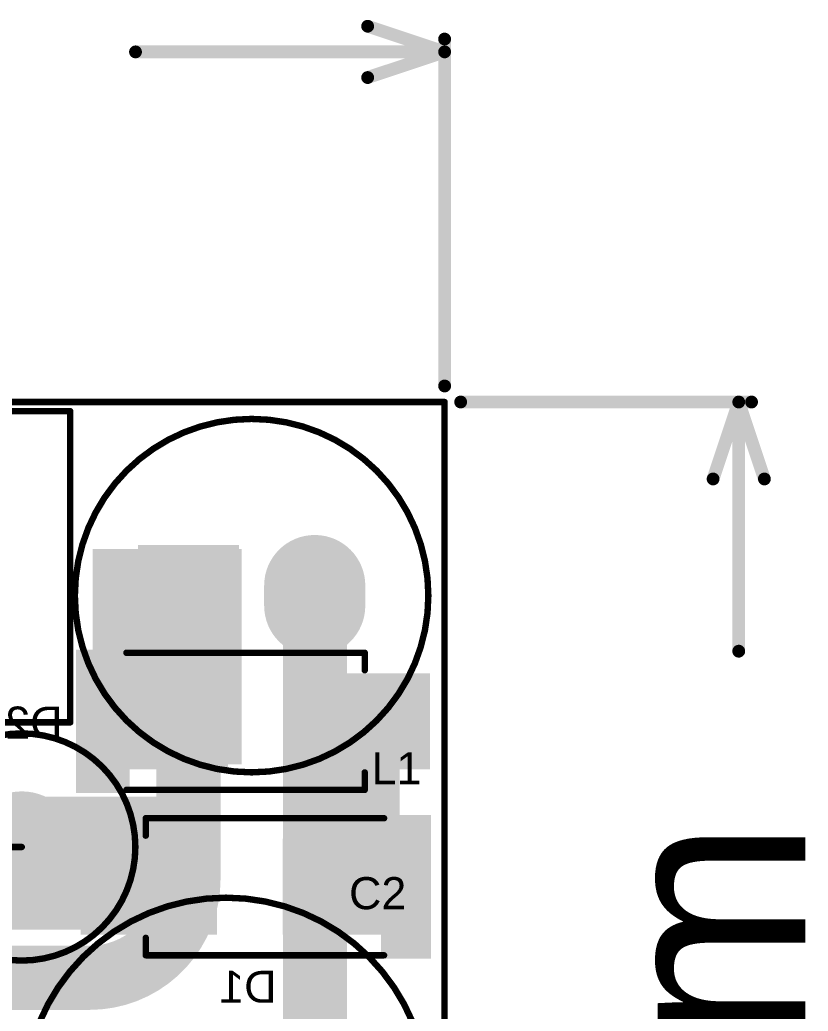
# Model space of a CAD drawing. Header units: millimetres. Extents: x -0.24 to 4.31, y -0.01 to 3.37.
# Drawn here: x 1.126 to 1.74, y 0.899 to 1.672 of the extents above; entities that cross this region are included whole.
import ezdxf

# ---------------------------------------------------------------- set-up
doc = ezdxf.new("R2010")
doc.units = ezdxf.units.MM
doc.header["$MEASUREMENT"] = 0
for name, color, linetype in [('BottomLayer', 5, 'Continuous'), ('BottomOverlay', 54, 'Continuous'), ('BottomPaste', 16, 'Continuous'), ('BottomSolder', 6, 'Continuous'), ('Mechanical1', 6, 'Continuous'), ('Mechanical2', 216, 'Continuous'), ('MidLayer1', 16, 'Continuous'), ('MidLayer2', 76, 'Continuous'), ('MultiLayer', 9, 'Continuous'), ('PadHoleLayer', 156, 'Continuous'), ('TopLayer', 1, 'Continuous'), ('TopOverlay', 2, 'Continuous'), ('TopSolder', 216, 'Continuous')]:
    doc.layers.add(name, color=color, linetype=linetype)
doc.styles.add('Arial', font='', dxfattribs={"height": 0.2})
doc.styles.get('Arial').set_extended_font_data('Arial')

# ---------------------------------------------------------------- blocks, each defined once
blk = doc.blocks.new('MO2WS_VERTICAL_TYPE_7')
at = {"layer": 'BottomLayer'}
h = blk.add_hatch(color=5, dxfattribs=at)
edge = h.paths.add_edge_path()
edge.add_arc((0, 0), 0.03937, 0, 360)
h = blk.add_hatch(color=5, dxfattribs=at)
edge = h.paths.add_edge_path()
edge.add_arc((0.25591, 0), 0.03937, 0, 360)
at = {"layer": 'BottomSolder'}
h = blk.add_hatch(color=6, dxfattribs=at)
edge = h.paths.add_edge_path()
edge.add_arc((0, 0), 0.04337, 0, 360)
h = blk.add_hatch(color=6, dxfattribs=at)
edge = h.paths.add_edge_path()
edge.add_arc((0.25591, 0), 0.04337, 0, 360)
at = {"layer": 'MidLayer1'}
h = blk.add_hatch(color=16, dxfattribs=at)
edge = h.paths.add_edge_path()
edge.add_arc((0, 0), 0.03937, 0, 360)
h = blk.add_hatch(color=16, dxfattribs=at)
edge = h.paths.add_edge_path()
edge.add_arc((0.25591, 0), 0.03937, 0, 360)
at = {"layer": 'MidLayer2'}
h = blk.add_hatch(color=76, dxfattribs=at)
edge = h.paths.add_edge_path()
edge.add_arc((0, 0), 0.03937, 0, 360)
h = blk.add_hatch(color=76, dxfattribs=at)
edge = h.paths.add_edge_path()
edge.add_arc((0.25591, 0), 0.03937, 0, 360)
at = {"layer": 'MultiLayer'}
h = blk.add_hatch(color=9, dxfattribs=at)
edge = h.paths.add_edge_path()
edge.add_arc((0, 0), 0.03937, 0, 360)
h = blk.add_hatch(color=9, dxfattribs=at)
edge = h.paths.add_edge_path()
edge.add_arc((0.25591, 0), 0.03937, 0, 360)
at = {"layer": 'PadHoleLayer'}
h = blk.add_hatch(color=156, dxfattribs=at)
edge = h.paths.add_edge_path()
edge.add_arc((0, 0), 0.01969, 0, 360)
h = blk.add_hatch(color=156, dxfattribs=at)
edge = h.paths.add_edge_path()
edge.add_arc((0.25591, 0), 0.01969, 0, 360)
at = {"layer": 'TopLayer'}
h = blk.add_hatch(color=1, dxfattribs=at)
edge = h.paths.add_edge_path()
edge.add_arc((0, 0), 0.03937, 0, 360)
h = blk.add_hatch(color=1, dxfattribs=at)
edge = h.paths.add_edge_path()
edge.add_arc((0.25591, 0), 0.03937, 0, 360)
at = {"layer": 'TopSolder'}
h = blk.add_hatch(color=216, dxfattribs=at)
edge = h.paths.add_edge_path()
edge.add_arc((0, 0), 0.04337, 0, 360)
h = blk.add_hatch(color=216, dxfattribs=at)
edge = h.paths.add_edge_path()
edge.add_arc((0.25591, 0), 0.04337, 0, 360)
at = {"layer": 'TopOverlay'}
for points, const_width in [([(0.08858, 0, 1), (-0.08858, 0, 1)], 0.005), ([(0.11937, 0.01214, 1), (0.12187, 0.01214, 1)], 0.0025), ([(0.11937, 0.01214, 1), (0.12187, 0.01214, 1)], 0.0025), ([(0.14712, 0.01214, 1), (0.14962, 0.01214, 1)], 0.0025), ([(0.14712, 0.01214, 1), (0.14962, 0.01214, 1)], 0.0025), ([(0.17487, 0.01214, 1), (0.17737, 0.01214, 1)], 0.0025), ([(0.17487, 0.01214, 1), (0.17737, 0.01214, 1)], 0.0025), ([(-0.08983, 0, 1), (-0.08733, 0, 1)], 0.0025), ([(-0.00125, 0, 1), (0.00125, 0, 1)], 0.0025), ([(0.08733, 0, 1), (0.08983, 0, 1)], 0.0025), ([(0.10475, 0, 1), (0.10725, 0, 1)], 0.0025), ([(0.10549, 0, 1), (0.10799, 0, 1)], 0.0025), ([(0.13325, 0, 1), (0.13575, 0, 1)], 0.0025), ([(0.13325, 0, 1), (0.13575, 0, 1)], 0.0025), ([(0.161, 0, 1), (0.1635, 0, 1)], 0.0025), ([(0.161, 0, 1), (0.1635, 0, 1)], 0.0025), ([(0.18875, 0, 1), (0.19125, 0, 1)], 0.0025), ([(0.18875, 0, 1), (0.19125, 0, 1)], 0.0025), ([(0.25466, 0, 1), (0.25716, 0, 1)], 0.0025)]:
    blk.add_lwpolyline(points, format="xyb", close=True, dxfattribs=dict(at, const_width=const_width))
at = {"layer": 'TopOverlay', "const_width": 0.005}
for points in [[(0.12062, 0.01214), (0.10674, 0)], [(0.1345, 0), (0.12062, 0.01214)], [(0.14837, 0.01214), (0.1345, 0)], [(0.16225, 0), (0.14837, 0.01214)], [(0.17612, 0.01214), (0.16225, 0)], [(0.19, 0), (0.17612, 0.01214)], [(0.106, 0), (0, 0)], [(0.25591, 0), (0.19, 0)]]:
    blk.add_lwpolyline(points, dxfattribs=at)
blk = doc.blocks.new('6_8UF400V87EC0241_12')
at = {"layer": 'BottomLayer'}
blk.add_hatch(color=5, dxfattribs=at).paths.add_polyline_path([(-0.10866, 0.03937), (-0.02992, 0.03937), (-0.02992, -0.03937), (-0.10866, -0.03937)])
h = blk.add_hatch(color=5, dxfattribs=at)
edge = h.paths.add_edge_path()
edge.add_arc((0.06929, 0), 0.03937, 0, 360)
at = {"layer": 'BottomSolder'}
blk.add_hatch(color=6, dxfattribs=at).paths.add_polyline_path([(-0.11266, 0.04337), (-0.02592, 0.04337), (-0.02592, -0.04337), (-0.11266, -0.04337)])
h = blk.add_hatch(color=6, dxfattribs=at)
edge = h.paths.add_edge_path()
edge.add_arc((0.06929, 0), 0.04337, 0, 360)
at = {"layer": 'MidLayer1'}
blk.add_hatch(color=16, dxfattribs=at).paths.add_polyline_path([(-0.10866, 0.03937), (-0.02992, 0.03937), (-0.02992, -0.03937), (-0.10866, -0.03937)])
h = blk.add_hatch(color=16, dxfattribs=at)
edge = h.paths.add_edge_path()
edge.add_arc((0.06929, 0), 0.03937, 0, 360)
at = {"layer": 'MidLayer2'}
blk.add_hatch(color=76, dxfattribs=at).paths.add_polyline_path([(-0.10866, 0.03937), (-0.02992, 0.03937), (-0.02992, -0.03937), (-0.10866, -0.03937)])
h = blk.add_hatch(color=76, dxfattribs=at)
edge = h.paths.add_edge_path()
edge.add_arc((0.06929, 0), 0.03937, 0, 360)
at = {"layer": 'MultiLayer'}
blk.add_hatch(color=9, dxfattribs=at).paths.add_polyline_path([(-0.10866, 0.03937), (-0.02992, 0.03937), (-0.02992, -0.03937), (-0.10866, -0.03937)])
h = blk.add_hatch(color=9, dxfattribs=at)
edge = h.paths.add_edge_path()
edge.add_arc((0.06929, 0), 0.03937, 0, 360)
at = {"layer": 'PadHoleLayer'}
h = blk.add_hatch(color=156, dxfattribs=at)
edge = h.paths.add_edge_path()
edge.add_arc((-0.06929, 0), 0.01969, 0, 360)
h = blk.add_hatch(color=156, dxfattribs=at)
edge = h.paths.add_edge_path()
edge.add_arc((0.06929, 0), 0.01969, 0, 360)
at = {"layer": 'TopLayer'}
blk.add_hatch(color=1, dxfattribs=at).paths.add_polyline_path([(-0.10866, 0.03937), (-0.02992, 0.03937), (-0.02992, -0.03937), (-0.10866, -0.03937)])
h = blk.add_hatch(color=1, dxfattribs=at)
edge = h.paths.add_edge_path()
edge.add_arc((0.06929, 0), 0.03937, 0, 360)
at = {"layer": 'TopSolder'}
blk.add_hatch(color=216, dxfattribs=at).paths.add_polyline_path([(-0.11266, 0.04337), (-0.02592, 0.04337), (-0.02592, -0.04337), (-0.11266, -0.04337)])
h = blk.add_hatch(color=216, dxfattribs=at)
edge = h.paths.add_edge_path()
edge.add_arc((0.06929, 0), 0.04337, 0, 360)
at = {"layer": 'TopOverlay'}
for points, const_width in [([(0.15748, 0, 1), (-0.15748, 0, 1)], 0.005), ([(-0.07015, 0.06907, 1), (-0.06765, 0.06907, 1)], 0.0025), ([(-0.07915, 0.05807, 1), (-0.07665, 0.05807, 1)], 0.0025), ([(-0.06115, 0.05807, 1), (-0.05865, 0.05807, 1)], 0.0025), ([(-0.07015, 0.04807, 1), (-0.06765, 0.04807, 1)], 0.0025), ([(-0.15873, 0, 1), (-0.15623, 0, 1)], 0.0025), ([(0.15623, 0, 1), (0.15873, 0, 1)], 0.0025)]:
    blk.add_lwpolyline(points, format="xyb", close=True, dxfattribs=dict(at, const_width=const_width))
at = {"layer": 'TopOverlay', "const_width": 0.005}
for points in [[(-0.0689, 0.06907), (-0.0689, 0.04807)], [(-0.0599, 0.05807), (-0.0779, 0.05807)]]:
    blk.add_lwpolyline(points, dxfattribs=at)
blk = doc.blocks.new('SMA_B_21')
at = {"layer": 'BottomLayer'}
for points in [[(-0.12795, 0.03346), (-0.02953, 0.03346), (-0.02953, -0.03346), (-0.12795, -0.03346)], [(0.02953, 0.03346), (0.12795, 0.03346), (0.12795, -0.03346), (0.02953, -0.03346)]]:
    blk.add_hatch(color=5, dxfattribs=at).paths.add_polyline_path(points)
at = {"layer": 'BottomOverlay'}
for points in [[(-0.14115, -0.05598), (-0.12795, -0.05598), (-0.12795, 0.05597), (-0.14115, 0.05597)], [(-0.12992, 0.03638), (-0.1022, 0.03638), (-0.1022, 0.05598), (-0.12992, 0.05598)], [(-0.12992, -0.05598), (-0.1022, -0.05598), (-0.1022, -0.03638), (-0.12992, -0.03638)]]:
    blk.add_hatch(color=54, dxfattribs=at).paths.add_polyline_path(points)
at = {"layer": 'BottomPaste'}
for points in [[(-0.12795, 0.03346), (-0.02953, 0.03346), (-0.02953, -0.03346), (-0.12795, -0.03346)], [(0.02953, 0.03346), (0.12795, 0.03346), (0.12795, -0.03346), (0.02953, -0.03346)]]:
    blk.add_hatch(color=16, dxfattribs=at).paths.add_polyline_path(points)
at = {"layer": 'BottomSolder'}
for points in [[(-0.13195, 0.03746), (-0.02553, 0.03746), (-0.02553, -0.03746), (-0.13195, -0.03746)], [(0.02553, 0.03746), (0.13195, 0.03746), (0.13195, -0.03746), (0.02553, -0.03746)]]:
    blk.add_hatch(color=6, dxfattribs=at).paths.add_polyline_path(points)
at = {"layer": 'BottomOverlay', "const_width": 0.005}
for points in [[(0.08115, 0.05345), (-0.10465, 0.05345)], [(0.08115, 0.05345), (0.08115, 0.03985)], [(0.08115, -0.03985), (0.08115, -0.05345)], [(0.08115, -0.05345), (-0.10465, -0.05345)]]:
    blk.add_lwpolyline(points, dxfattribs=at)
at = {"layer": 'BottomOverlay', "const_width": 0.0025}
for points in [[(-0.1059, 0.05345, 1), (-0.1034, 0.05345, 1)], [(0.0799, 0.05345, 1), (0.0824, 0.05345, 1)], [(0.0799, 0.05345, 1), (0.0824, 0.05345, 1)], [(0.0799, 0.03985, 1), (0.0824, 0.03985, 1)], [(0.0799, -0.03985, 1), (0.0824, -0.03985, 1)], [(-0.1059, -0.05345, 1), (-0.1034, -0.05345, 1)], [(0.0799, -0.05345, 1), (0.0824, -0.05345, 1)], [(0.0799, -0.05345, 1), (0.0824, -0.05345, 1)]]:
    blk.add_lwpolyline(points, format="xyb", close=True, dxfattribs=at)
blk = doc.blocks.new('SMA_B_22')
at = {"layer": 'BottomLayer'}
for points in [[(-0.12795, 0.03346), (-0.02953, 0.03346), (-0.02953, -0.03346), (-0.12795, -0.03346)], [(0.02953, 0.03346), (0.12795, 0.03346), (0.12795, -0.03346), (0.02953, -0.03346)]]:
    blk.add_hatch(color=5, dxfattribs=at).paths.add_polyline_path(points)
at = {"layer": 'BottomOverlay'}
for points in [[(-0.14389, -0.05598), (-0.12906, -0.05598), (-0.12906, 0.05597), (-0.14389, 0.05597)], [(-0.12992, 0.03638), (-0.1022, 0.03638), (-0.1022, 0.05598), (-0.12992, 0.05598)], [(-0.12992, -0.05598), (-0.1022, -0.05598), (-0.1022, -0.03638), (-0.12992, -0.03638)]]:
    blk.add_hatch(color=54, dxfattribs=at).paths.add_polyline_path(points)
at = {"layer": 'BottomPaste'}
for points in [[(-0.12795, 0.03346), (-0.02953, 0.03346), (-0.02953, -0.03346), (-0.12795, -0.03346)], [(0.02953, 0.03346), (0.12795, 0.03346), (0.12795, -0.03346), (0.02953, -0.03346)]]:
    blk.add_hatch(color=16, dxfattribs=at).paths.add_polyline_path(points)
at = {"layer": 'BottomSolder'}
for points in [[(-0.13195, 0.03746), (-0.02553, 0.03746), (-0.02553, -0.03746), (-0.13195, -0.03746)], [(0.02553, 0.03746), (0.13195, 0.03746), (0.13195, -0.03746), (0.02553, -0.03746)]]:
    blk.add_hatch(color=6, dxfattribs=at).paths.add_polyline_path(points)
at = {"layer": 'BottomOverlay', "const_width": 0.005}
for points in [[(-0.10465, 0.05345), (0.08115, 0.05345)], [(0.08115, 0.03985), (0.08115, 0.05345)], [(0.08115, -0.05345), (0.08115, -0.03985)], [(-0.10465, -0.05345), (0.08115, -0.05345)]]:
    blk.add_lwpolyline(points, dxfattribs=at)
at = {"layer": 'BottomOverlay', "const_width": 0.0025}
for points in [[(-0.1059, 0.05345, 1), (-0.1034, 0.05345, 1)], [(0.0799, 0.05345, 1), (0.0824, 0.05345, 1)], [(0.0799, 0.05345, 1), (0.0824, 0.05345, 1)], [(0.0799, 0.03985, 1), (0.0824, 0.03985, 1)], [(0.0799, -0.03985, 1), (0.0824, -0.03985, 1)], [(-0.1059, -0.05345, 1), (-0.1034, -0.05345, 1)], [(0.0799, -0.05345, 1), (0.0824, -0.05345, 1)], [(0.0799, -0.05345, 1), (0.0824, -0.05345, 1)]]:
    blk.add_lwpolyline(points, format="xyb", close=True, dxfattribs=at)
blk = doc.blocks.new('SPK0608_102MB_26')
at = {"layer": 'BottomLayer'}
h = blk.add_hatch(color=5, dxfattribs=at)
edge = h.paths.add_edge_path()
edge.add_arc((0.04921, -0.00787), 0.03543, 180, 360)
edge.add_line((0.08465, -0.00787), (0.08465, 0.00787))
edge.add_arc((0.04921, 0.00787), 0.03543, 0, 180)
edge.add_line((0.01378, 0.00787), (0.01378, -0.00787))
blk.add_hatch(color=5, dxfattribs=at).paths.add_polyline_path([(-0.08465, 0.03543), (-0.01378, 0.03543), (-0.01378, -0.03543), (-0.08465, -0.03543)])
at = {"layer": 'BottomSolder'}
h = blk.add_hatch(color=6, dxfattribs=at)
edge = h.paths.add_edge_path()
edge.add_arc((0.04921, -0.00787), 0.03943, 180, 360)
edge.add_line((0.08865, -0.00787), (0.08865, 0.00787))
edge.add_arc((0.04921, 0.00787), 0.03943, 0, 180)
edge.add_line((0.00978, 0.00787), (0.00978, -0.00787))
blk.add_hatch(color=6, dxfattribs=at).paths.add_polyline_path([(-0.08865, 0.03943), (-0.00978, 0.03943), (-0.00978, -0.03943), (-0.08865, -0.03943)])
at = {"layer": 'MidLayer1'}
h = blk.add_hatch(color=16, dxfattribs=at)
edge = h.paths.add_edge_path()
edge.add_arc((0.04921, -0.00787), 0.03543, 180, 360)
edge.add_line((0.08465, -0.00787), (0.08465, 0.00787))
edge.add_arc((0.04921, 0.00787), 0.03543, 0, 180)
edge.add_line((0.01378, 0.00787), (0.01378, -0.00787))
blk.add_hatch(color=16, dxfattribs=at).paths.add_polyline_path([(-0.08465, 0.03543), (-0.01378, 0.03543), (-0.01378, -0.03543), (-0.08465, -0.03543)])
at = {"layer": 'MidLayer2'}
h = blk.add_hatch(color=76, dxfattribs=at)
edge = h.paths.add_edge_path()
edge.add_arc((0.04921, -0.00787), 0.03543, 180, 360)
edge.add_line((0.08465, -0.00787), (0.08465, 0.00787))
edge.add_arc((0.04921, 0.00787), 0.03543, 0, 180)
edge.add_line((0.01378, 0.00787), (0.01378, -0.00787))
blk.add_hatch(color=76, dxfattribs=at).paths.add_polyline_path([(-0.08465, 0.03543), (-0.01378, 0.03543), (-0.01378, -0.03543), (-0.08465, -0.03543)])
at = {"layer": 'MultiLayer'}
h = blk.add_hatch(color=9, dxfattribs=at)
edge = h.paths.add_edge_path()
edge.add_arc((0.04921, -0.00787), 0.03543, 180, 360)
edge.add_line((0.08465, -0.00787), (0.08465, 0.00787))
edge.add_arc((0.04921, 0.00787), 0.03543, 0, 180)
edge.add_line((0.01378, 0.00787), (0.01378, -0.00787))
blk.add_hatch(color=9, dxfattribs=at).paths.add_polyline_path([(-0.08465, 0.03543), (-0.01378, 0.03543), (-0.01378, -0.03543), (-0.08465, -0.03543)])
at = {"layer": 'PadHoleLayer'}
h = blk.add_hatch(color=156, dxfattribs=at)
edge = h.paths.add_edge_path()
edge.add_arc((-0.04921, 0), 0.0187, 0, 360)
h = blk.add_hatch(color=156, dxfattribs=at)
edge = h.paths.add_edge_path()
edge.add_arc((0.04921, 0), 0.0187, 0, 360)
at = {"layer": 'TopLayer'}
h = blk.add_hatch(color=1, dxfattribs=at)
edge = h.paths.add_edge_path()
edge.add_arc((0.04921, -0.00787), 0.03543, 180, 360)
edge.add_line((0.08465, -0.00787), (0.08465, 0.00787))
edge.add_arc((0.04921, 0.00787), 0.03543, 0, 180)
edge.add_line((0.01378, 0.00787), (0.01378, -0.00787))
blk.add_hatch(color=1, dxfattribs=at).paths.add_polyline_path([(-0.08465, 0.03543), (-0.01378, 0.03543), (-0.01378, -0.03543), (-0.08465, -0.03543)])
at = {"layer": 'TopSolder'}
h = blk.add_hatch(color=216, dxfattribs=at)
edge = h.paths.add_edge_path()
edge.add_arc((0.04921, -0.00787), 0.03943, 180, 360)
edge.add_line((0.08865, -0.00787), (0.08865, 0.00787))
edge.add_arc((0.04921, 0.00787), 0.03943, 0, 180)
edge.add_line((0.00978, 0.00787), (0.00978, -0.00787))
blk.add_hatch(color=216, dxfattribs=at).paths.add_polyline_path([(-0.08865, 0.03943), (-0.00978, 0.03943), (-0.00978, -0.03943), (-0.08865, -0.03943)])
at = {"layer": 'TopOverlay'}
for points, const_width in [([(0.1378, 0, 1), (-0.1378, 0, 1)], 0.005), ([(-0.13905, 0, 1), (-0.13655, 0, 1)], 0.0025), ([(0.13655, 0, 1), (0.13905, 0, 1)], 0.0025)]:
    blk.add_lwpolyline(points, format="xyb", close=True, dxfattribs=dict(at, const_width=const_width))
blk = doc.blocks.new('WJ127_5_0_5P_32')
at = {"layer": 'BottomLayer'}
h = blk.add_hatch(color=5, dxfattribs=at)
edge = h.paths.add_edge_path()
edge.add_arc((-0.3937, 0), 0.04921, 0, 360)
h = blk.add_hatch(color=5, dxfattribs=at)
edge = h.paths.add_edge_path()
edge.add_arc((-0.19685, 0), 0.04921, 0, 360)
h = blk.add_hatch(color=5, dxfattribs=at)
edge = h.paths.add_edge_path()
edge.add_arc((0, 0), 0.04921, 0, 360)
h = blk.add_hatch(color=5, dxfattribs=at)
edge = h.paths.add_edge_path()
edge.add_arc((0.19685, 0), 0.04921, 0, 360)
h = blk.add_hatch(color=5, dxfattribs=at)
edge = h.paths.add_edge_path()
edge.add_arc((0.3937, 0), 0.04921, 0, 360)
at = {"layer": 'BottomSolder'}
h = blk.add_hatch(color=6, dxfattribs=at)
edge = h.paths.add_edge_path()
edge.add_arc((-0.3937, 0), 0.05321, 0, 360)
h = blk.add_hatch(color=6, dxfattribs=at)
edge = h.paths.add_edge_path()
edge.add_arc((-0.19685, 0), 0.05321, 0, 360)
h = blk.add_hatch(color=6, dxfattribs=at)
edge = h.paths.add_edge_path()
edge.add_arc((0, 0), 0.05321, 0, 360)
h = blk.add_hatch(color=6, dxfattribs=at)
edge = h.paths.add_edge_path()
edge.add_arc((0.19685, 0), 0.05321, 0, 360)
h = blk.add_hatch(color=6, dxfattribs=at)
edge = h.paths.add_edge_path()
edge.add_arc((0.3937, 0), 0.05321, 0, 360)
at = {"layer": 'MidLayer1'}
h = blk.add_hatch(color=16, dxfattribs=at)
edge = h.paths.add_edge_path()
edge.add_arc((-0.3937, 0), 0.04921, 0, 360)
h = blk.add_hatch(color=16, dxfattribs=at)
edge = h.paths.add_edge_path()
edge.add_arc((-0.19685, 0), 0.04921, 0, 360)
h = blk.add_hatch(color=16, dxfattribs=at)
edge = h.paths.add_edge_path()
edge.add_arc((0, 0), 0.04921, 0, 360)
h = blk.add_hatch(color=16, dxfattribs=at)
edge = h.paths.add_edge_path()
edge.add_arc((0.19685, 0), 0.04921, 0, 360)
h = blk.add_hatch(color=16, dxfattribs=at)
edge = h.paths.add_edge_path()
edge.add_arc((0.3937, 0), 0.04921, 0, 360)
at = {"layer": 'MidLayer2'}
h = blk.add_hatch(color=76, dxfattribs=at)
edge = h.paths.add_edge_path()
edge.add_arc((-0.3937, 0), 0.04921, 0, 360)
h = blk.add_hatch(color=76, dxfattribs=at)
edge = h.paths.add_edge_path()
edge.add_arc((-0.19685, 0), 0.04921, 0, 360)
h = blk.add_hatch(color=76, dxfattribs=at)
edge = h.paths.add_edge_path()
edge.add_arc((0, 0), 0.04921, 0, 360)
h = blk.add_hatch(color=76, dxfattribs=at)
edge = h.paths.add_edge_path()
edge.add_arc((0.19685, 0), 0.04921, 0, 360)
h = blk.add_hatch(color=76, dxfattribs=at)
edge = h.paths.add_edge_path()
edge.add_arc((0.3937, 0), 0.04921, 0, 360)
at = {"layer": 'MultiLayer'}
h = blk.add_hatch(color=9, dxfattribs=at)
edge = h.paths.add_edge_path()
edge.add_arc((-0.3937, 0), 0.04921, 0, 360)
h = blk.add_hatch(color=9, dxfattribs=at)
edge = h.paths.add_edge_path()
edge.add_arc((-0.19685, 0), 0.04921, 0, 360)
h = blk.add_hatch(color=9, dxfattribs=at)
edge = h.paths.add_edge_path()
edge.add_arc((0, 0), 0.04921, 0, 360)
h = blk.add_hatch(color=9, dxfattribs=at)
edge = h.paths.add_edge_path()
edge.add_arc((0.19685, 0), 0.04921, 0, 360)
h = blk.add_hatch(color=9, dxfattribs=at)
edge = h.paths.add_edge_path()
edge.add_arc((0.3937, 0), 0.04921, 0, 360)
at = {"layer": 'PadHoleLayer'}
h = blk.add_hatch(color=156, dxfattribs=at)
edge = h.paths.add_edge_path()
edge.add_arc((-0.3937, 0), 0.02559, 0, 360)
h = blk.add_hatch(color=156, dxfattribs=at)
edge = h.paths.add_edge_path()
edge.add_arc((-0.19685, 0), 0.02559, 0, 360)
h = blk.add_hatch(color=156, dxfattribs=at)
edge = h.paths.add_edge_path()
edge.add_arc((0, 0), 0.02559, 0, 360)
h = blk.add_hatch(color=156, dxfattribs=at)
edge = h.paths.add_edge_path()
edge.add_arc((0.19685, 0), 0.02559, 0, 360)
h = blk.add_hatch(color=156, dxfattribs=at)
edge = h.paths.add_edge_path()
edge.add_arc((0.3937, 0), 0.02559, 0, 360)
at = {"layer": 'TopLayer'}
h = blk.add_hatch(color=1, dxfattribs=at)
edge = h.paths.add_edge_path()
edge.add_arc((-0.3937, 0), 0.04921, 0, 360)
h = blk.add_hatch(color=1, dxfattribs=at)
edge = h.paths.add_edge_path()
edge.add_arc((-0.19685, 0), 0.04921, 0, 360)
h = blk.add_hatch(color=1, dxfattribs=at)
edge = h.paths.add_edge_path()
edge.add_arc((0, 0), 0.04921, 0, 360)
h = blk.add_hatch(color=1, dxfattribs=at)
edge = h.paths.add_edge_path()
edge.add_arc((0.19685, 0), 0.04921, 0, 360)
h = blk.add_hatch(color=1, dxfattribs=at)
edge = h.paths.add_edge_path()
edge.add_arc((0.3937, 0), 0.04921, 0, 360)
at = {"layer": 'TopSolder'}
h = blk.add_hatch(color=216, dxfattribs=at)
edge = h.paths.add_edge_path()
edge.add_arc((-0.3937, 0), 0.05321, 0, 360)
h = blk.add_hatch(color=216, dxfattribs=at)
edge = h.paths.add_edge_path()
edge.add_arc((-0.19685, 0), 0.05321, 0, 360)
h = blk.add_hatch(color=216, dxfattribs=at)
edge = h.paths.add_edge_path()
edge.add_arc((0, 0), 0.05321, 0, 360)
h = blk.add_hatch(color=216, dxfattribs=at)
edge = h.paths.add_edge_path()
edge.add_arc((0.19685, 0), 0.05321, 0, 360)
h = blk.add_hatch(color=216, dxfattribs=at)
edge = h.paths.add_edge_path()
edge.add_arc((0.3937, 0), 0.05321, 0, 360)
at = {"layer": 'TopOverlay', "const_width": 0.005}
for points in [[(0.494, 0.171), (-0.512, 0.171)], [(-0.512, 0.171), (-0.512, -0.07169)], [(0.494, 0.171), (0.494, -0.07169)], [(0.494, -0.07169), (-0.512, -0.07169)]]:
    blk.add_lwpolyline(points, dxfattribs=at)
at = {"layer": 'TopOverlay', "const_width": 0.0025}
for points in [[(-0.51325, 0.171, 1), (-0.51075, 0.171, 1)], [(-0.51325, 0.171, 1), (-0.51075, 0.171, 1)], [(0.49275, 0.171, 1), (0.49525, 0.171, 1)], [(0.49275, 0.171, 1), (0.49525, 0.171, 1)], [(-0.51325, -0.07169, 1), (-0.51075, -0.07169, 1)], [(-0.51325, -0.07169, 1), (-0.51075, -0.07169, 1)], [(0.49275, -0.07169, 1), (0.49525, -0.07169, 1)], [(0.49275, -0.07169, 1), (0.49525, -0.07169, 1)]]:
    blk.add_lwpolyline(points, format="xyb", close=True, dxfattribs=at)

msp = doc.modelspace()

# ---------------------------------------------------------------- hatches: boundary and pattern name
at = {"layer": 'BottomLayer'}
for points in [[(1.18231, 1.09154), (1.29851, 1.09154), (1.29851, 1.25943), (1.18231, 1.25943)], [(1.08763, 0.96254), (1.27517, 0.96254), (1.27517, 1.06637), (1.08763, 1.06637)]]:
    msp.add_hatch(color=5, dxfattribs=at).paths.add_polyline_path(points)

# ---------------------------------------------------------------- linework, layer by layer
at = {"layer": 'BottomLayer', "const_width": 0.06}
msp.add_lwpolyline([(1.39158, 0.996), (1.39158, 1.12242)], dxfattribs=at)
at = {"layer": 'BottomLayer'}
for points, const_width in [([(1.37658, 1.12242, 1), (1.40658, 1.12242, 1)], 0.03), ([(1.3765, 1.125, 1), (1.4015, 1.125, 1)], 0.025), ([(1.37908, 1.12242, 1), (1.40408, 1.12242, 1)], 0.025), ([(1.37658, 0.996, 1), (1.40658, 0.996, 1)], 0.03)]:
    msp.add_lwpolyline(points, format="xyb", close=True, dxfattribs=dict(at, const_width=const_width))
at = {"layer": 'BottomLayer', "const_width": 0.05}
msp.add_lwpolyline([(1.389, 1.125, -0.414214), (1.39158, 1.12242)], format="xyb", dxfattribs=at)
at = {"layer": 'Mechanical1', "const_width": 0.01}
for points in [[(1.39669, 1.667), (1.45669, 1.647)], [(1.45669, 1.38648), (1.45669, 1.657)], [(1.21569, 1.647), (1.45669, 1.647)], [(1.39669, 1.627), (1.45669, 1.647)], [(1.46919, 1.37398), (1.696, 1.37398)], [(1.666, 1.31398), (1.686, 1.37398)], [(1.686, 1.37398), (1.706, 1.31398)], [(1.686, 1.17968), (1.686, 1.37398)]]:
    msp.add_lwpolyline(points, dxfattribs=at)
at = {"layer": 'Mechanical1', "const_width": 0.005}
for points in [[(1.39419, 1.667, 1), (1.39919, 1.667, 1)], [(1.45419, 1.657, 1), (1.45919, 1.657, 1)], [(1.21319, 1.647, 1), (1.21819, 1.647, 1)], [(1.45419, 1.647, 1), (1.45919, 1.647, 1)], [(1.45419, 1.647, 1), (1.45919, 1.647, 1)], [(1.45419, 1.647, 1), (1.45919, 1.647, 1)], [(1.39419, 1.627, 1), (1.39919, 1.627, 1)], [(1.45419, 1.38648, 1), (1.45919, 1.38648, 1)], [(1.46669, 1.37398, 1), (1.47169, 1.37398, 1)], [(1.6835, 1.37398, 1), (1.6885, 1.37398, 1)], [(1.6835, 1.37398, 1), (1.6885, 1.37398, 1)], [(1.6835, 1.37398, 1), (1.6885, 1.37398, 1)], [(1.6935, 1.37398, 1), (1.6985, 1.37398, 1)], [(1.6635, 1.31398, 1), (1.6685, 1.31398, 1)], [(1.7035, 1.31398, 1), (1.7085, 1.31398, 1)], [(1.6835, 1.17968, 1), (1.6885, 1.17968, 1)]]:
    msp.add_lwpolyline(points, format="xyb", close=True, dxfattribs=at)
at = {"layer": 'Mechanical2', "const_width": 0.005}
for points in [[(0, 1.37398), (1.45669, 1.37398)], [(1.45669, -0.00398), (1.45669, 1.37398)]]:
    msp.add_lwpolyline(points, dxfattribs=at)
at = {"layer": 'Mechanical2', "const_width": 0.0025}
msp.add_lwpolyline([(1.45544, 1.37398, 1), (1.45794, 1.37398, 1)], format="xyb", close=True, dxfattribs=at)
msp.add_lwpolyline([(1.45544, 1.37398, 1), (1.45794, 1.37398, 1)], format="xyb", close=True, dxfattribs=at)
at = {"layer": 'TopLayer', "const_width": 0.05}
for points in [[(1.257, 1.223), (1.257, 1.224)], [(1.257, 1.002), (1.257, 1.223)], [(1.35558, 0.83), (1.35558, 1.22384)], [(1.0858, 0.925), (1.18, 0.925)]]:
    msp.add_lwpolyline(points, dxfattribs=at)
at = {"layer": 'TopLayer', "const_width": 0.025}
for points in [[(1.2445, 1.224, 1), (1.2695, 1.224, 1)], [(1.2445, 1.223, 1), (1.2695, 1.223, 1)], [(1.2445, 1.223, 1), (1.2695, 1.223, 1)], [(1.34308, 1.22384, 1), (1.36808, 1.22384, 1)], [(1.2445, 1.002, 1), (1.2695, 1.002, 1)], [(1.2445, 1.002, 1), (1.2695, 1.002, 1)], [(1.1675, 0.925, 1), (1.1925, 0.925, 1)], [(1.1675, 0.925, 1), (1.1925, 0.925, 1)]]:
    msp.add_lwpolyline(points, format="xyb", close=True, dxfattribs=at)
at = {"layer": 'TopLayer', "const_width": 0.05}
msp.add_lwpolyline([(1.257, 1.002, -0.414214), (1.18, 0.925)], format="xyb", dxfattribs=at)

# ---------------------------------------------------------------- block references
at = {"rotation": 180}
for name, p in [('WJ127_5_0_5P_32', (0.65278, 1.29519)), ('MO2WS_VERTICAL_TYPE_7', (1.127, 1.027)), ('SMA_B_21', (1.30484, 0.996)), ('6_8UF400V87EC0241_12', (1.28629, 0.83))]:
    msp.add_blockref(name, p, dxfattribs=at)
for name, p in [('SPK0608_102MB_26', (1.30621, 1.223)), ('SMA_B_22', (1.31326, 1.125))]:
    msp.add_blockref(name, p)

# ---------------------------------------------------------------- texts
at = {"layer": 'BottomOverlay', "style": 'Arial', "text_generation_flag": 2}
for s, p in [('D2', (1.15883, 1.1115)), ('D1', (1.32566, 0.9055))]:
    msp.add_text(s, height=0.025, dxfattribs=at).set_placement(p)
at = {"layer": 'Mechanical1', "style": 'Arial'}
msp.add_text('35.00mm', height=0.15, rotation=90, dxfattribs=at).set_placement((1.738, 0.175))
at = {"layer": 'TopOverlay', "style": 'Arial'}
for s, p in [('L1', (1.39971, 1.07591)), ('C2', (1.38217, 0.9785))]:
    msp.add_text(s, height=0.025, dxfattribs=at).set_placement(p)

doc.saveas('drawing.dxf')
